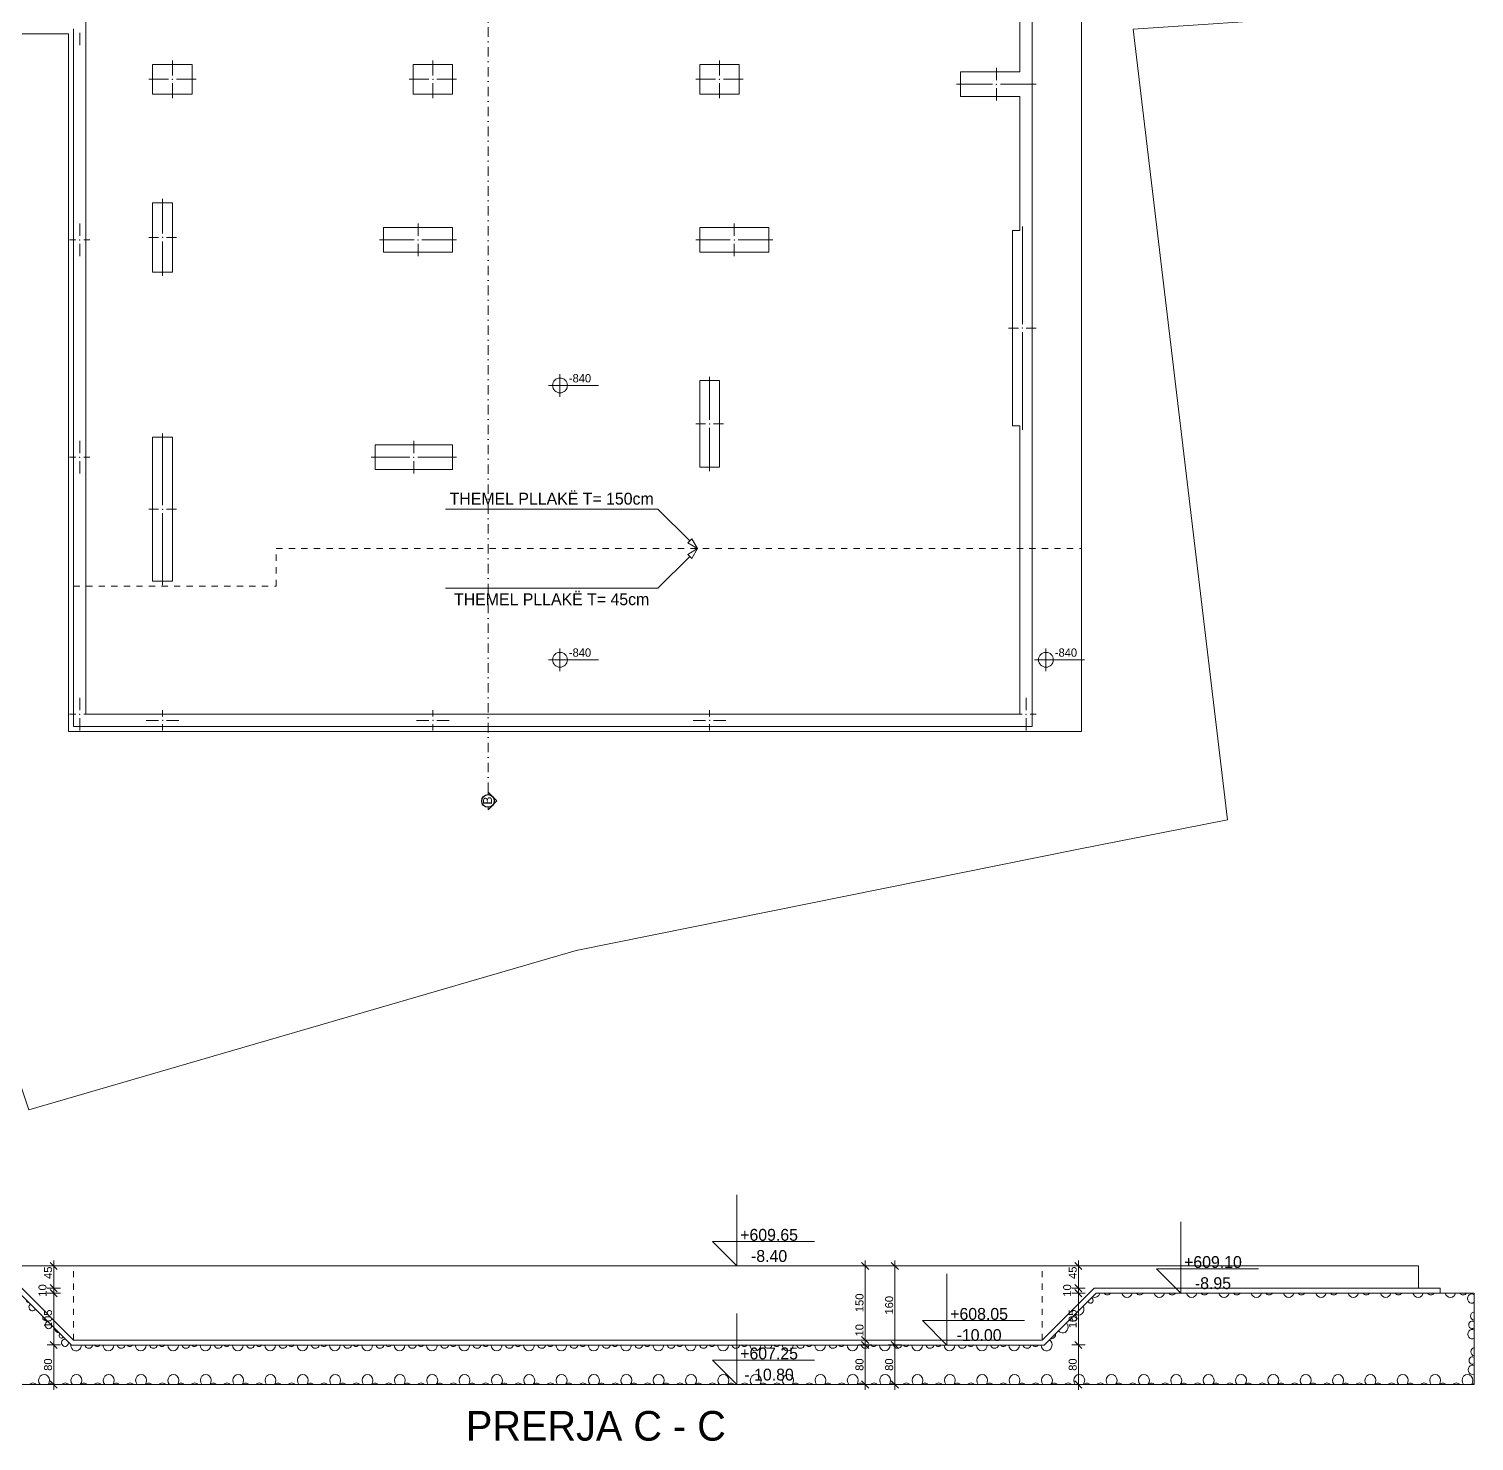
# Model space of a CAD drawing. Header units: feet. Extents: x 183280 to 269601, y -114896 to -53103.
# Drawn here: x 199307 to 228553, y -114896 to -86316 of the extents above; entities that cross this region are included whole.
import ezdxf

# ---------------------------------------------------------------- set-up
doc = ezdxf.new("R2010")
doc.units = ezdxf.units.FT
doc.header["$MEASUREMENT"] = 0
doc.linetypes.add('Dashed', pattern=[254, 127, -127])
doc.linetypes.add('Dot & Dashed', pattern=[402.166657, 190.5, -105.833333, 0, -105.833324])
for name, color, linetype, lineweight in [('2D Drafting - General_Pen_No__101', 252, 'Continuous', 13), ('2D Drafting - General_Pen_No__11', 171, 'Continuous', 18), ('2D Drafting - General_Pen_No__75', 6, 'Continuous', 20), ('A - Dimensionimi_Pen_No__42', 8, 'Continuous', 25), ('A - Kati 1-11 polyline_Pen_No__11', 171, 'Continuous', 18), ('A - Muret_Pen_No__22', 8, 'Continuous', 35), ('A - Pllaka meskatit_Pen_No__7', 7, 'Continuous', 35), ('A - Shtyllat_Pen_No__101', 252, 'Continuous', 13), ('A - Shtyllat_Pen_No__22', 8, 'Continuous', 35)]:
    doc.layers.add(name, color=color, linetype=linetype, lineweight=lineweight)
for name, color, linetype, lineweight, true_color in [('2D Drafting - General_Pen_No__115', 7, 'Continuous', 13, 0xff66ff), ('2D Drafting - General_Pen_No__81', 7, 'Continuous', 20, 0x6a6a6a), ('A - Dimensionimi_Pen_No__102', 7, 'Continuous', 13, 0xcccccc), ('A - Dimensionimi_Pen_No__156', 7, 'Continuous', 20, 0x54689e), ('A - Dimensionimi_Pen_No__161', 7, 'Continuous', 13, 0x6a6a6a), ('A - Fill zone_Pen_No__102', 7, 'Continuous', 13, 0xcccccc), ('A - Parcelat_Pen_No__8', 7, 'Continuous', 35, 0xa80f02), ('Marker - Section_Pen_No__48', 7, 'Continuous', 25, 0xa80f02), ('Marker - Section_Pen_No__8', 7, 'Continuous', 35, 0xa80f02)]:
    doc.layers.add(name, color=color, linetype=linetype, lineweight=lineweight, true_color=true_color)
doc.layers.add('A - Dimensionimi', color=7, linetype='Continuous')
doc.styles.add('GENERATED_STYLE_1', font='GOTHIC.TTF')
doc.styles.add('GENERATED_STYLE_2', font='arial.ttf')
doc.dimstyles.new('GENERATED_STYLE__1', dxfattribs={"dimtxt": 162.000003, "dimasz": 136.8, "dimexe": 0.18, "dimexo": 100000, "dimgap": 0, "dimtad": 1, "dimdec": 0, "dimlfac": 0.1, "dimzin": 0, "dimdsep": 46, "dimtxsty": 'GENERATED_STYLE_2', "dimblk": 'ARROWHEAD_6', "dimblk1": 'ARROWHEAD_6', "dimblk2": 'ARROWHEAD_6', "dimcen": 0.09, "dimclrd": 256, "dimclre": 256, "dimclrt": 256, "dimadec": 0, "dimazin": 0, "dimtfac": 1, "dimtdec": 4, "dimtmove": 0, "dimatfit": 3, "dimfxl": 1, "dimtolj": 1, "dimtzin": 0, "dimarcsym": 0})
doc.dimstyles.new('GENERATED_STYLE__2', dxfattribs={"dimtxt": 162.000003, "dimasz": 136.8, "dimexe": 0.18, "dimexo": 100000, "dimgap": 0, "dimtad": 1, "dimdec": 0, "dimlfac": 0.1, "dimzin": 0, "dimdsep": 46, "dimtxsty": 'GENERATED_STYLE_2', "dimblk": 'ARROWHEAD_6', "dimblk1": 'ARROWHEAD_6', "dimblk2": 'ARROWHEAD_6', "dimcen": 0.09, "dimclrd": 256, "dimclre": 256, "dimclrt": 256, "dimadec": 0, "dimazin": 0, "dimtfac": 1, "dimtdec": 4, "dimtmove": 2, "dimatfit": 3, "dimfxl": 1, "dimtolj": 1, "dimtzin": 0, "dimarcsym": 0})

# ---------------------------------------------------------------- blocks, each defined once
blk = doc.blocks.new('*D108')
at = {"layer": 'A - Dimensionimi_Pen_No__102', "color": 254, "linetype": 'Continuous', "lineweight": 13, "true_color": 0xcccccc, "transparency": 16777216}
for p, q in [((216365, -112951), (216095, -112951)), ((216230, -113751), (216230, -112951)), ((216365, -113751), (216095, -113751)), ((216230, -113859), (216230, -113751))]:
    blk.add_line(p, q, dxfattribs=at)
at = {"layer": 'A - Dimensionimi_Pen_No__42', "color": 8, "linetype": 'Continuous', "lineweight": 25, "transparency": 16777216}
for p, q in [((216158, -112879), (216302, -113023)), ((216158, -113679), (216302, -113823))]:
    blk.add_line(p, q, dxfattribs=at)
at = {"layer": 'A - Dimensionimi_Pen_No__161', "color": 251, "lineweight": 13, "true_color": 0x6a6a6a, "transparency": 16777216, "insert": (216198, -113474), "char_height": 162, "attachment_point": 7, "rotation": 90, "style": 'GENERATED_STYLE_2'}
blk.add_mtext('\\A1;80', dxfattribs=at)
blk = doc.blocks.new('ARROWHEAD_6')
at = {"color": 0, "linetype": 'Continuous', "lineweight": 0}
for p, q in [((0, 0), (-1, 0)), ((-0.5, -0.5), (0.5, 0.5))]:
    blk.add_line(p, q, dxfattribs=at)
blk = doc.blocks.new('*D110')
at = {"layer": 'A - Dimensionimi_Pen_No__102', "color": 254, "linetype": 'Continuous', "lineweight": 13, "true_color": 0xcccccc, "transparency": 16777216}
for p, q in [((216365, -112851), (216095, -112851)), ((216230, -112951), (216230, -112851)), ((216365, -112951), (216095, -112951))]:
    blk.add_line(p, q, dxfattribs=at)
at = {"layer": 'A - Dimensionimi_Pen_No__42', "color": 8, "linetype": 'Continuous', "lineweight": 25, "transparency": 16777216}
for p, q in [((216158, -112779), (216302, -112923)), ((216158, -112879), (216302, -113023))]:
    blk.add_line(p, q, dxfattribs=at)
blk = doc.blocks.new('*D111')
at = {"layer": 'A - Dimensionimi_Pen_No__102', "color": 254, "linetype": 'Continuous', "lineweight": 13, "true_color": 0xcccccc, "transparency": 16777216}
for p, q in [((216365, -111351), (216095, -111351)), ((216230, -111351), (216230, -111243)), ((216230, -112851), (216230, -111351)), ((216365, -112851), (216095, -112851))]:
    blk.add_line(p, q, dxfattribs=at)
at = {"layer": 'A - Dimensionimi_Pen_No__42', "color": 8, "linetype": 'Continuous', "lineweight": 25, "transparency": 16777216}
for p, q in [((216302, -111423), (216158, -111279)), ((216158, -112779), (216302, -112923))]:
    blk.add_line(p, q, dxfattribs=at)
at = {"layer": 'A - Dimensionimi_Pen_No__161', "color": 251, "lineweight": 13, "true_color": 0x6a6a6a, "transparency": 16777216, "char_height": 162, "attachment_point": 7, "rotation": 90, "style": 'GENERATED_STYLE_2'}
for s, insert in [('\\A1;150', (216198, -112286)), ('\\A1;10', (216198, -112779))]:
    blk.add_mtext(s, dxfattribs=dict(at, insert=insert))
blk = doc.blocks.new('*D112')
at = {"layer": 'A - Dimensionimi_Pen_No__102', "color": 254, "linetype": 'Continuous', "lineweight": 13, "true_color": 0xcccccc, "transparency": 16777216}
for p, q in [((216965, -112951), (216695, -112951)), ((216830, -113751), (216830, -112951)), ((216965, -113751), (216695, -113751)), ((216830, -113859), (216830, -113751))]:
    blk.add_line(p, q, dxfattribs=at)
at = {"layer": 'A - Dimensionimi_Pen_No__42', "color": 8, "linetype": 'Continuous', "lineweight": 25, "transparency": 16777216}
for p, q in [((216758, -112879), (216902, -113023)), ((216758, -113679), (216902, -113823))]:
    blk.add_line(p, q, dxfattribs=at)
at = {"layer": 'A - Dimensionimi_Pen_No__161', "color": 251, "lineweight": 13, "true_color": 0x6a6a6a, "transparency": 16777216, "insert": (216798, -113474), "char_height": 162, "attachment_point": 7, "rotation": 90, "style": 'GENERATED_STYLE_2'}
blk.add_mtext('\\A1;80', dxfattribs=at)
blk = doc.blocks.new('*D113')
at = {"layer": 'A - Dimensionimi_Pen_No__102', "color": 254, "linetype": 'Continuous', "lineweight": 13, "true_color": 0xcccccc, "transparency": 16777216}
for p, q in [((216965, -111351), (216695, -111351)), ((216830, -111351), (216830, -111243)), ((216830, -112951), (216830, -111351)), ((216965, -112951), (216695, -112951))]:
    blk.add_line(p, q, dxfattribs=at)
at = {"layer": 'A - Dimensionimi_Pen_No__42', "color": 8, "linetype": 'Continuous', "lineweight": 25, "transparency": 16777216}
for p, q in [((216902, -111423), (216758, -111279)), ((216758, -112879), (216902, -113023))]:
    blk.add_line(p, q, dxfattribs=at)
at = {"layer": 'A - Dimensionimi_Pen_No__161', "color": 251, "lineweight": 13, "true_color": 0x6a6a6a, "transparency": 16777216, "insert": (216798, -112336), "char_height": 162, "attachment_point": 7, "rotation": 90, "style": 'GENERATED_STYLE_2'}
blk.add_mtext('\\A1;160', dxfattribs=at)
blk = doc.blocks.new('*D114')
at = {"layer": 'A - Dimensionimi_Pen_No__102', "color": 254, "linetype": 'Continuous', "lineweight": 13, "true_color": 0xcccccc, "transparency": 16777216}
for p, q in [((220680, -112951), (220410, -112951)), ((220545, -113751), (220545, -112951)), ((220680, -113751), (220410, -113751)), ((220545, -113859), (220545, -113751))]:
    blk.add_line(p, q, dxfattribs=at)
at = {"layer": 'A - Dimensionimi_Pen_No__42', "color": 8, "linetype": 'Continuous', "lineweight": 25, "transparency": 16777216}
for p, q in [((220473, -112879), (220617, -113023)), ((220473, -113679), (220617, -113823))]:
    blk.add_line(p, q, dxfattribs=at)
at = {"layer": 'A - Dimensionimi_Pen_No__161', "color": 251, "lineweight": 13, "true_color": 0x6a6a6a, "transparency": 16777216, "insert": (220513, -113474), "char_height": 162, "attachment_point": 7, "rotation": 90, "style": 'GENERATED_STYLE_2'}
blk.add_mtext('\\A1;80', dxfattribs=at)
blk = doc.blocks.new('*D115')
at = {"layer": 'A - Dimensionimi_Pen_No__102', "color": 254, "linetype": 'Continuous', "lineweight": 13, "true_color": 0xcccccc, "transparency": 16777216}
for p, q in [((220680, -111901), (220410, -111901)), ((220545, -112951), (220545, -111901)), ((220680, -112951), (220410, -112951))]:
    blk.add_line(p, q, dxfattribs=at)
at = {"layer": 'A - Dimensionimi_Pen_No__42', "color": 8, "linetype": 'Continuous', "lineweight": 25, "transparency": 16777216}
for p, q in [((220473, -111829), (220617, -111973)), ((220473, -112879), (220617, -113023))]:
    blk.add_line(p, q, dxfattribs=at)
at = {"layer": 'A - Dimensionimi_Pen_No__161', "color": 251, "lineweight": 13, "true_color": 0x6a6a6a, "transparency": 16777216, "char_height": 162, "attachment_point": 7, "rotation": 90, "style": 'GENERATED_STYLE_2'}
for s, insert in [('\\A1;10', (220401, -111974)), ('\\A1;105', (220513, -112611))]:
    blk.add_mtext(s, dxfattribs=dict(at, insert=insert))
blk = doc.blocks.new('*D116')
at = {"layer": 'A - Dimensionimi_Pen_No__102', "color": 254, "linetype": 'Continuous', "lineweight": 13, "true_color": 0xcccccc, "transparency": 16777216}
for p, q in [((220680, -111801), (220410, -111801)), ((220680, -111901), (220410, -111901)), ((220545, -111901), (220545, -111801))]:
    blk.add_line(p, q, dxfattribs=at)
at = {"layer": 'A - Dimensionimi_Pen_No__42', "color": 8, "linetype": 'Continuous', "lineweight": 25, "transparency": 16777216}
for p, q in [((220473, -111729), (220617, -111873)), ((220473, -111829), (220617, -111973))]:
    blk.add_line(p, q, dxfattribs=at)
blk = doc.blocks.new('*D117')
at = {"layer": 'A - Dimensionimi_Pen_No__102', "color": 254, "linetype": 'Continuous', "lineweight": 13, "true_color": 0xcccccc, "transparency": 16777216}
for p, q in [((220680, -111351), (220410, -111351)), ((220545, -111351), (220545, -111243)), ((220545, -111801), (220545, -111351)), ((220680, -111801), (220410, -111801))]:
    blk.add_line(p, q, dxfattribs=at)
at = {"layer": 'A - Dimensionimi_Pen_No__42', "color": 8, "linetype": 'Continuous', "lineweight": 25, "transparency": 16777216}
for p, q in [((220617, -111423), (220473, -111279)), ((220473, -111729), (220617, -111873))]:
    blk.add_line(p, q, dxfattribs=at)
at = {"layer": 'A - Dimensionimi_Pen_No__161', "color": 251, "lineweight": 13, "true_color": 0x6a6a6a, "transparency": 16777216, "insert": (220513, -111615), "char_height": 162, "attachment_point": 7, "rotation": 90, "style": 'GENERATED_STYLE_2'}
blk.add_mtext('\\A1;45', dxfattribs=at)
blk = doc.blocks.new('*D118')
at = {"layer": 'A - Dimensionimi_Pen_No__102', "color": 254, "linetype": 'Continuous', "lineweight": 13, "true_color": 0xcccccc, "transparency": 16777216}
for p, q in [((199944, -112951), (199674, -112951)), ((199809, -113751), (199809, -112951)), ((199944, -113751), (199674, -113751)), ((199809, -113859), (199809, -113751))]:
    blk.add_line(p, q, dxfattribs=at)
at = {"layer": 'A - Dimensionimi_Pen_No__42', "color": 8, "linetype": 'Continuous', "lineweight": 25, "transparency": 16777216}
for p, q in [((199737, -112879), (199881, -113023)), ((199737, -113679), (199881, -113823))]:
    blk.add_line(p, q, dxfattribs=at)
at = {"layer": 'A - Dimensionimi_Pen_No__161', "color": 251, "lineweight": 13, "true_color": 0x6a6a6a, "transparency": 16777216, "insert": (199777, -113474), "char_height": 162, "attachment_point": 7, "rotation": 90, "style": 'GENERATED_STYLE_2'}
blk.add_mtext('\\A1;80', dxfattribs=at)
blk = doc.blocks.new('*D119')
at = {"layer": 'A - Dimensionimi_Pen_No__102', "color": 254, "linetype": 'Continuous', "lineweight": 13, "true_color": 0xcccccc, "transparency": 16777216}
for p, q in [((199944, -111901), (199674, -111901)), ((199809, -112951), (199809, -111901)), ((199944, -112951), (199674, -112951))]:
    blk.add_line(p, q, dxfattribs=at)
at = {"layer": 'A - Dimensionimi_Pen_No__42', "color": 8, "linetype": 'Continuous', "lineweight": 25, "transparency": 16777216}
for p, q in [((199737, -111829), (199881, -111973)), ((199737, -112879), (199881, -113023))]:
    blk.add_line(p, q, dxfattribs=at)
at = {"layer": 'A - Dimensionimi_Pen_No__161', "color": 251, "lineweight": 13, "true_color": 0x6a6a6a, "transparency": 16777216, "char_height": 162, "attachment_point": 7, "rotation": 90, "style": 'GENERATED_STYLE_2'}
for s, insert in [('\\A1;10', (199665, -111974)), ('\\A1;105', (199777, -112611))]:
    blk.add_mtext(s, dxfattribs=dict(at, insert=insert))
blk = doc.blocks.new('*D120')
at = {"layer": 'A - Dimensionimi_Pen_No__102', "color": 254, "linetype": 'Continuous', "lineweight": 13, "true_color": 0xcccccc, "transparency": 16777216}
for p, q in [((199944, -111801), (199674, -111801)), ((199944, -111901), (199674, -111901)), ((199809, -111901), (199809, -111801))]:
    blk.add_line(p, q, dxfattribs=at)
at = {"layer": 'A - Dimensionimi_Pen_No__42', "color": 8, "linetype": 'Continuous', "lineweight": 25, "transparency": 16777216}
for p, q in [((199737, -111729), (199881, -111873)), ((199737, -111829), (199881, -111973))]:
    blk.add_line(p, q, dxfattribs=at)
blk = doc.blocks.new('*D121')
at = {"layer": 'A - Dimensionimi_Pen_No__102', "color": 254, "linetype": 'Continuous', "lineweight": 13, "true_color": 0xcccccc, "transparency": 16777216}
for p, q in [((199944, -111351), (199674, -111351)), ((199809, -111351), (199809, -111243)), ((199809, -111801), (199809, -111351)), ((199944, -111801), (199674, -111801))]:
    blk.add_line(p, q, dxfattribs=at)
at = {"layer": 'A - Dimensionimi_Pen_No__42', "color": 8, "linetype": 'Continuous', "lineweight": 25, "transparency": 16777216}
for p, q in [((199881, -111423), (199737, -111279)), ((199737, -111729), (199881, -111873))]:
    blk.add_line(p, q, dxfattribs=at)
at = {"layer": 'A - Dimensionimi_Pen_No__161', "color": 251, "lineweight": 13, "true_color": 0x6a6a6a, "transparency": 16777216, "insert": (199777, -111615), "char_height": 162, "attachment_point": 7, "rotation": 90, "style": 'GENERATED_STYLE_2'}
blk.add_mtext('\\A1;45', dxfattribs=at)
blk = doc.blocks.new('*X2')
at = {"layer": 'A - Fill zone_Pen_No__102', "color": 254, "linetype": 'Continuous', "lineweight": 13, "true_color": 0xcccccc}
for centre, major_axis, start_param, end_param in [((194290, -111842), (0, 94.5), 2.721485, 4.030651), ((194184, -112007), (0, 84.3), 4.301182, 5.123596), ((194686, -111867), (0, 121), 1.862505, 4.42068), ((194944, -111842), (0, 94.5), 2.252534, 4.030651), ((195341, -111867), (0, 121), 1.862505, 4.42068), ((195599, -111842), (0, 94.5), 2.252534, 4.030651), ((195995, -111867), (0, 121), 1.862505, 4.42068), ((196254, -111842), (0, 94.5), 2.252534, 4.030651), ((196650, -111867), (0, 121), 1.862505, 4.42068), ((196908, -111842), (0, 94.5), 2.252534, 4.030651), ((197305, -111867), (0, 121), 1.862505, 4.42068), ((197563, -111842), (0, 94.5), 2.252534, 4.030651), ((197959, -111867), (0, 121), 1.862505, 4.42068), ((198218, -111842), (0, 94.5), 2.252534, 4.030651), ((198614, -111867), (0, 121), 1.862505, 4.42068), ((198872, -111842), (0, 94.5), 2.252534, 4.030651), ((220790, -112049), (0, 56.6), 1.832181, 5.926635), ((220873, -111867), (0, 121), 2.713261, 4.42068), ((221131, -111842), (0, 94.5), 2.252534, 4.030651), ((221528, -111867), (0, 121), 1.862505, 4.42068), ((221786, -111842), (0, 94.5), 2.252534, 4.030651), ((222182, -111867), (0, 121), 1.862505, 4.42068), ((222441, -111842), (0, 94.5), 2.252534, 4.030651), ((222837, -111867), (0, 121), 1.862505, 4.42068), ((223095, -111842), (0, 94.5), 2.252534, 4.030651), ((223492, -111867), (0, 121), 1.862505, 4.42068), ((223750, -111842), (0, 94.5), 2.252534, 4.030651), ((224146, -111867), (0, 121), 1.862505, 4.42068), ((224405, -111842), (0, 94.5), 2.252534, 4.030651), ((224801, -111867), (0, 121), 1.862505, 4.42068), ((225059, -111842), (0, 94.5), 2.252534, 4.030651), ((225456, -111867), (0, 121), 1.862505, 4.42068), ((225714, -111842), (0, 94.5), 2.252534, 4.030651), ((226110, -111867), (0, 121), 1.862505, 4.42068), ((226369, -111842), (0, 94.5), 2.252534, 4.030651), ((226765, -111867), (0, 121), 1.862505, 4.42068), ((227023, -111842), (0, 94.5), 2.252534, 4.030651), ((227420, -111867), (0, 121), 1.862505, 4.42068), ((227678, -111842), (0, 94.5), 2.252534, 4.030651), ((228074, -111867), (0, 121), 1.862505, 4.42068), ((228333, -111842), (0, 94.5), 2.252534, 4.030651), ((228504, -112011), (0, 93.7), 5.668852, 10.039112), ((194362, -112227), (0, 121), 1.800843, 7.623935), ((199301, -112042), (0, 49.6), 1.475869, 3.331686), ((199376, -112185), (0, 75.9), 0.565639, 4.241917), ((199599, -112227), (0, 121), 2.058948, 2.748607), ((220549, -112227), (0, 121), 2.48123, 5.277585), ((228558, -112367), (0, 84.3), 0.069649, 3.071944), ((194279, -112409), (0, 56.6), 2.64968, 6.775098), ((194296, -112563), (0, 94.5), 2.634569, 6.790209), ((199631, -112402), (0, 49.6), 0.990803, 3.816752), ((199707, -112545), (0, 75.9), 0.246615, 4.56094), ((220225, -112587), (0, 121), 2.25842, 5.500396), ((220324, -112372), (0, 93.7), 3.340513, 4.418303), ((220466, -112409), (0, 56.6), 1.103697, 6.655118), ((228512, -112545), (0, 75.9), 5.654929, 10.053034), ((194191, -112728), (0, 84.3), 4.119816, 5.304962), ((199930, -112587), (0, 121), 1.696206, 3.111349), ((199962, -112763), (0, 49.6), 0.543792, 4.263763), ((200037, -112905), (0, 75.9), 6.114248, 11.259677), ((219901, -112948), (0, 121), 1.602144, 5.725784), ((220000, -112732), (0, 93.7), 2.916478, 4.842337), ((228510, -112732), (0, 93.7), 5.761844, 9.946119), ((194286, -113130), (0, 56.6), 2.495587, 6.929191), ((194303, -113283), (0, 94.5), 2.543224, 6.881554), ((200261, -112948), (0, 121), 1.450179, 4.681042), ((200519, -112923), (0, 94.5), 1.8769, 4.406285), ((200692, -112905), (0, 75.9), 2.220211, 4.062975), ((200915, -112948), (0, 121), 1.602144, 4.681042), ((201174, -112923), (0, 94.5), 1.8769, 4.406285), ((201347, -112905), (0, 75.9), 2.220211, 4.062975), ((201570, -112948), (0, 121), 1.602144, 4.681042), ((201828, -112923), (0, 94.5), 1.8769, 4.406285), ((202001, -112905), (0, 75.9), 2.220211, 4.062975), ((202225, -112948), (0, 121), 1.602144, 4.681042), ((202483, -112923), (0, 94.5), 1.8769, 4.406285), ((202656, -112905), (0, 75.9), 2.220211, 4.062975), ((202879, -112948), (0, 121), 1.602144, 4.681042), ((203138, -112923), (0, 94.5), 1.8769, 4.406285), ((203311, -112905), (0, 75.9), 2.220211, 4.062975), ((203534, -112948), (0, 121), 1.602144, 4.681042), ((203792, -112923), (0, 94.5), 1.8769, 4.406285), ((203965, -112905), (0, 75.9), 2.220211, 4.062975), ((204189, -112948), (0, 121), 1.602144, 4.681042), ((204447, -112923), (0, 94.5), 1.8769, 4.406285), ((204620, -112905), (0, 75.9), 2.220211, 4.062975), ((204843, -112948), (0, 121), 1.602144, 4.681042), ((205102, -112923), (0, 94.5), 1.8769, 4.406285), ((205275, -112905), (0, 75.9), 2.220211, 4.062975), ((205498, -112948), (0, 121), 1.602144, 4.681042), ((205756, -112923), (0, 94.5), 1.8769, 4.406285), ((205929, -112905), (0, 75.9), 2.220211, 4.062975), ((206153, -112948), (0, 121), 1.602144, 4.681042), ((206411, -112923), (0, 94.5), 1.8769, 4.406285), ((206584, -112905), (0, 75.9), 2.220211, 4.062975), ((206807, -112948), (0, 121), 1.602144, 4.681042), ((207066, -112923), (0, 94.5), 1.8769, 4.406285), ((207239, -112905), (0, 75.9), 2.220211, 4.062975), ((207462, -112948), (0, 121), 1.602144, 4.681042), ((207720, -112923), (0, 94.5), 1.8769, 4.406285), ((207893, -112905), (0, 75.9), 2.220211, 4.062975), ((208117, -112948), (0, 121), 1.602144, 4.681042), ((208375, -112923), (0, 94.5), 1.8769, 4.406285), ((208548, -112905), (0, 75.9), 2.220211, 4.062975), ((208771, -112948), (0, 121), 1.602144, 4.681042), ((209030, -112923), (0, 94.5), 1.8769, 4.406285), ((209203, -112905), (0, 75.9), 2.220211, 4.062975), ((209426, -112948), (0, 121), 1.602144, 4.681042), ((209684, -112923), (0, 94.5), 1.8769, 4.406285), ((209857, -112905), (0, 75.9), 2.220211, 4.062975), ((210081, -112948), (0, 121), 1.602144, 4.681042), ((210339, -112923), (0, 94.5), 1.8769, 4.406285), ((210512, -112905), (0, 75.9), 2.220211, 4.062975), ((210735, -112948), (0, 121), 1.602144, 4.681042), ((210994, -112923), (0, 94.5), 1.8769, 4.406285), ((211167, -112905), (0, 75.9), 2.220211, 4.062975), ((211390, -112948), (0, 121), 1.602144, 4.681042), ((211649, -112923), (0, 94.5), 1.8769, 4.406285), ((211821, -112905), (0, 75.9), 2.220211, 4.062975), ((212045, -112948), (0, 121), 1.602144, 4.681042), ((212303, -112923), (0, 94.5), 1.8769, 4.406285), ((212476, -112905), (0, 75.9), 2.220211, 4.062975), ((212699, -112948), (0, 121), 1.602144, 4.681042), ((212958, -112923), (0, 94.5), 1.8769, 4.406285), ((213131, -112905), (0, 75.9), 2.220211, 4.062975), ((213354, -112948), (0, 121), 1.602144, 4.681042), ((213613, -112923), (0, 94.5), 1.8769, 4.406285), ((213785, -112905), (0, 75.9), 2.220211, 4.062975), ((214009, -112948), (0, 121), 1.602144, 4.681042), ((214267, -112923), (0, 94.5), 1.8769, 4.406285), ((214440, -112905), (0, 75.9), 2.220211, 4.062975), ((214663, -112948), (0, 121), 1.602144, 4.681042), ((214922, -112923), (0, 94.5), 1.8769, 4.406285), ((215095, -112905), (0, 75.9), 2.220211, 4.062975), ((215318, -112948), (0, 121), 1.602144, 4.681042), ((215577, -112923), (0, 94.5), 1.8769, 4.406285), ((215749, -112905), (0, 75.9), 2.220211, 4.062975), ((215973, -112948), (0, 121), 1.602144, 4.681042), ((216231, -112923), (0, 94.5), 1.8769, 4.406285), ((216404, -112905), (0, 75.9), 2.220211, 4.062975), ((216627, -112948), (0, 121), 1.602144, 4.681042), ((216886, -112923), (0, 94.5), 1.8769, 4.406285), ((217059, -112905), (0, 75.9), 2.220211, 4.062975), ((217282, -112948), (0, 121), 1.602144, 4.681042), ((217541, -112923), (0, 94.5), 1.8769, 4.406285), ((217713, -112905), (0, 75.9), 2.220211, 4.062975), ((217937, -112948), (0, 121), 1.602144, 4.681042), ((218195, -112923), (0, 94.5), 1.8769, 4.406285), ((218368, -112905), (0, 75.9), 2.220211, 4.062975), ((218592, -112948), (0, 121), 1.602144, 4.681042), ((218850, -112923), (0, 94.5), 1.8769, 4.406285), ((219023, -112905), (0, 75.9), 2.220211, 4.062975), ((219246, -112948), (0, 121), 1.602144, 4.681042), ((219505, -112923), (0, 94.5), 1.8769, 4.406285), ((219677, -112905), (0, 75.9), 2.220211, 4.062975), ((228519, -113266), (0, 75.9), 5.769868, 9.938095), ((228565, -113088), (0, 84.3), 0.157374, 2.984219), ((194198, -113448), (0, 84.3), 3.978199, 5.446579), ((228517, -113453), (0, 93.7), 5.8501, 9.857864), ((194375, -113668), (0, 121), 3.956983, 8.609388), ((194528, -113809), (0, 84.3), 5.460718, 7.105653), ((194805, -113813), (0, 93.7), 5.430298, 7.136073), ((195030, -113668), (0, 121), 3.956983, 8.609388), ((195183, -113809), (0, 84.3), 5.460718, 7.105653), ((195459, -113813), (0, 93.7), 5.430298, 7.136073), ((195685, -113668), (0, 121), 3.956983, 8.609388), ((195838, -113809), (0, 84.3), 5.460718, 7.105653), ((196114, -113813), (0, 93.7), 5.430298, 7.136073), ((196339, -113668), (0, 121), 3.956983, 8.609388), ((196492, -113809), (0, 84.3), 5.460718, 7.105653), ((196769, -113813), (0, 93.7), 5.430298, 7.136073), ((196994, -113668), (0, 121), 3.956983, 8.609388), ((197147, -113809), (0, 84.3), 5.460718, 7.105653), ((197423, -113813), (0, 93.7), 5.430298, 7.136073), ((197649, -113668), (0, 121), 3.956983, 8.609388), ((197802, -113809), (0, 84.3), 5.460718, 7.105653), ((198078, -113813), (0, 93.7), 5.430298, 7.136073), ((198303, -113668), (0, 121), 3.956983, 8.609388), ((198456, -113809), (0, 84.3), 5.460718, 7.105653), ((198733, -113813), (0, 93.7), 5.430298, 7.136073), ((198958, -113668), (0, 121), 3.956983, 8.609388), ((199111, -113809), (0, 84.3), 5.460718, 7.105653), ((199387, -113813), (0, 93.7), 5.430298, 7.136073), ((199613, -113668), (0, 121), 3.956983, 8.609388), ((199766, -113809), (0, 84.3), 5.460718, 7.105653), ((200042, -113813), (0, 93.7), 5.430298, 7.136073), ((200267, -113668), (0, 121), 3.956983, 8.609388), ((200421, -113809), (0, 84.3), 5.460718, 7.105653), ((200697, -113813), (0, 93.7), 5.430298, 7.136073), ((200922, -113668), (0, 121), 3.956983, 8.609388), ((201075, -113809), (0, 84.3), 5.460718, 7.105653), ((201351, -113813), (0, 93.7), 5.430298, 7.136073), ((201577, -113668), (0, 121), 3.956983, 8.609388), ((201730, -113809), (0, 84.3), 5.460718, 7.105653), ((202006, -113813), (0, 93.7), 5.430298, 7.136073), ((202231, -113668), (0, 121), 3.956983, 8.609388), ((202385, -113809), (0, 84.3), 5.460718, 7.105653), ((202661, -113813), (0, 93.7), 5.430298, 7.136073), ((202886, -113668), (0, 121), 3.956983, 8.609388), ((203039, -113809), (0, 84.3), 5.460718, 7.105653), ((203315, -113813), (0, 93.7), 5.430298, 7.136073), ((203541, -113668), (0, 121), 3.956983, 8.609388), ((203694, -113809), (0, 84.3), 5.460718, 7.105653), ((203970, -113813), (0, 93.7), 5.430298, 7.136073), ((204195, -113668), (0, 121), 3.956983, 8.609388), ((204349, -113809), (0, 84.3), 5.460718, 7.105653), ((204625, -113813), (0, 93.7), 5.430298, 7.136073), ((204850, -113668), (0, 121), 3.956983, 8.609388), ((205003, -113809), (0, 84.3), 5.460718, 7.105653), ((205279, -113813), (0, 93.7), 5.430298, 7.136073), ((205505, -113668), (0, 121), 3.956983, 8.609388), ((205658, -113809), (0, 84.3), 5.460718, 7.105653), ((205934, -113813), (0, 93.7), 5.430298, 7.136073), ((206159, -113668), (0, 121), 3.956983, 8.609388), ((206313, -113809), (0, 84.3), 5.460718, 7.105653), ((206589, -113813), (0, 93.7), 5.430298, 7.136073), ((206814, -113668), (0, 121), 3.956983, 8.609388), ((206967, -113809), (0, 84.3), 5.460718, 7.105653), ((207243, -113813), (0, 93.7), 5.430298, 7.136073), ((207469, -113668), (0, 121), 3.956983, 8.609388), ((207622, -113809), (0, 84.3), 5.460718, 7.105653), ((207898, -113813), (0, 93.7), 5.430298, 7.136073), ((208123, -113668), (0, 121), 3.956983, 8.609388), ((208277, -113809), (0, 84.3), 5.460718, 7.105653), ((208553, -113813), (0, 93.7), 5.430298, 7.136073), ((208778, -113668), (0, 121), 3.956983, 8.609388), ((208931, -113809), (0, 84.3), 5.460718, 7.105653), ((209208, -113813), (0, 93.7), 5.430298, 7.136073), ((209433, -113668), (0, 121), 3.956983, 8.609388), ((209586, -113809), (0, 84.3), 5.460718, 7.105653), ((209862, -113813), (0, 93.7), 5.430298, 7.136073), ((210087, -113668), (0, 121), 3.956983, 8.609388), ((210241, -113809), (0, 84.3), 5.460718, 7.105653), ((210517, -113813), (0, 93.7), 5.430298, 7.136073), ((210742, -113668), (0, 121), 3.956983, 8.609388), ((210895, -113809), (0, 84.3), 5.460718, 7.105653), ((211172, -113813), (0, 93.7), 5.430298, 7.136073), ((211397, -113668), (0, 121), 3.956983, 8.609388), ((211550, -113809), (0, 84.3), 5.460718, 7.105653), ((211826, -113813), (0, 93.7), 5.430298, 7.136073), ((212051, -113668), (0, 121), 3.956983, 8.609388), ((212205, -113809), (0, 84.3), 5.460718, 7.105653), ((212481, -113813), (0, 93.7), 5.430298, 7.136073), ((212706, -113668), (0, 121), 3.956983, 8.609388), ((212859, -113809), (0, 84.3), 5.460718, 7.105653), ((213136, -113813), (0, 93.7), 5.430298, 7.136073), ((213361, -113668), (0, 121), 3.956983, 8.609388), ((213514, -113809), (0, 84.3), 5.460718, 7.105653), ((213790, -113813), (0, 93.7), 5.430298, 7.136073), ((214015, -113668), (0, 121), 3.956983, 8.609388), ((214169, -113809), (0, 84.3), 5.460718, 7.105653), ((214445, -113813), (0, 93.7), 5.430298, 7.136073), ((214670, -113668), (0, 121), 3.956983, 8.609388), ((214823, -113809), (0, 84.3), 5.460718, 7.105653), ((215100, -113813), (0, 93.7), 5.430298, 7.136073), ((215325, -113668), (0, 121), 3.956983, 8.609388), ((215478, -113809), (0, 84.3), 5.460718, 7.105653), ((215754, -113813), (0, 93.7), 5.430298, 7.136073), ((215979, -113668), (0, 121), 3.956983, 8.609388), ((216133, -113809), (0, 84.3), 5.460718, 7.105653), ((216409, -113813), (0, 93.7), 5.430298, 7.136073), ((216634, -113668), (0, 121), 3.956983, 8.609388), ((216787, -113809), (0, 84.3), 5.460718, 7.105653), ((217064, -113813), (0, 93.7), 5.430298, 7.136073), ((217289, -113668), (0, 121), 3.956983, 8.609388), ((217442, -113809), (0, 84.3), 5.460718, 7.105653), ((217718, -113813), (0, 93.7), 5.430298, 7.136073), ((217944, -113668), (0, 121), 3.956983, 8.609388), ((218097, -113809), (0, 84.3), 5.460718, 7.105653), ((218373, -113813), (0, 93.7), 5.430298, 7.136073), ((218598, -113668), (0, 121), 3.956983, 8.609388), ((218751, -113809), (0, 84.3), 5.460718, 7.105653), ((219028, -113813), (0, 93.7), 5.430298, 7.136073), ((219253, -113668), (0, 121), 3.956983, 8.609388), ((219406, -113809), (0, 84.3), 5.460718, 7.105653), ((219682, -113813), (0, 93.7), 5.430298, 7.136073), ((219908, -113668), (0, 121), 3.956983, 8.609388), ((220061, -113809), (0, 84.3), 5.460718, 7.105653), ((220337, -113813), (0, 93.7), 5.430298, 7.136073), ((220562, -113668), (0, 121), 3.956983, 8.609388), ((220715, -113809), (0, 84.3), 5.460718, 7.105653), ((220992, -113813), (0, 93.7), 5.430298, 7.136073), ((221217, -113668), (0, 121), 3.956983, 8.609388), ((221370, -113809), (0, 84.3), 5.460718, 7.105653), ((221646, -113813), (0, 93.7), 5.430298, 7.136073), ((221872, -113668), (0, 121), 3.956983, 8.609388), ((222025, -113809), (0, 84.3), 5.460718, 7.105653), ((222301, -113813), (0, 93.7), 5.430298, 7.136073), ((222526, -113668), (0, 121), 3.956983, 8.609388), ((222679, -113809), (0, 84.3), 5.460718, 7.105653), ((222956, -113813), (0, 93.7), 5.430298, 7.136073), ((223181, -113668), (0, 121), 3.956983, 8.609388), ((223334, -113809), (0, 84.3), 5.460718, 7.105653), ((223610, -113813), (0, 93.7), 5.430298, 7.136073), ((223836, -113668), (0, 121), 3.956983, 8.609388), ((223989, -113809), (0, 84.3), 5.460718, 7.105653), ((224265, -113813), (0, 93.7), 5.430298, 7.136073), ((224490, -113668), (0, 121), 3.956983, 8.609388), ((224643, -113809), (0, 84.3), 5.460718, 7.105653), ((224920, -113813), (0, 93.7), 5.430298, 7.136073), ((225145, -113668), (0, 121), 3.956983, 8.609388), ((225298, -113809), (0, 84.3), 5.460718, 7.105653), ((225574, -113813), (0, 93.7), 5.430298, 7.136073), ((225800, -113668), (0, 121), 3.956983, 8.609388), ((225953, -113809), (0, 84.3), 5.460718, 7.105653), ((226229, -113813), (0, 93.7), 5.430298, 7.136073), ((226454, -113668), (0, 121), 3.956983, 8.609388), ((226607, -113809), (0, 84.3), 5.460718, 7.105653), ((226884, -113813), (0, 93.7), 5.430298, 7.136073), ((227109, -113668), (0, 121), 3.956983, 8.609388), ((227262, -113809), (0, 84.3), 5.460718, 7.105653), ((227538, -113813), (0, 93.7), 5.430298, 7.136073), ((227764, -113668), (0, 121), 3.956983, 8.609388), ((227917, -113809), (0, 84.3), 5.460718, 7.105653), ((228193, -113813), (0, 93.7), 5.430298, 7.136073), ((228418, -113668), (0, 121), 3.956983, 8.609388), ((228571, -113809), (0, 84.3), 0.246341, 0.822468)]:
    blk.add_ellipse(centre, major_axis=major_axis, ratio=0.909091, start_param=start_param, end_param=end_param, dxfattribs=at)

msp = doc.modelspace()

# ---------------------------------------------------------------- linework, layer by layer
at = {"layer": '2D Drafting - General_Pen_No__101', "color": 252, "linetype": 'Continuous', "lineweight": 0, "flags": 128}
for points in [[(195173.9, -111351.4), (227424.4, -111351.4)], [(227424.4, -111351.4), (227424.4, -111801.4), (220861.1, -111801.4)], [(228552.8, -111901.4), (220902.5, -111901.4), (219852.5, -112951.4), (200169.6, -112951.4), (199119.6, -111901.4), (194254.6, -111901.4)], [(228552.8, -111901.4), (228552.8, -113751.4), (220183.9, -113751.4), (199838.3, -113751.4), (194254.6, -113751.4), (194254.6, -111901.4)], [(200211.1, -112851.4), (199161.1, -111801.4)], [(219811.1, -112851.4), (220861.1, -111801.4)], [(227424.4, -111801.4), (227865.6, -111801.4), (227865.6, -111901.4)], [(219811.1, -112851.4), (200211.1, -112851.4)]]:
    msp.add_lwpolyline(points, dxfattribs=at)
at = {"layer": '2D Drafting - General_Pen_No__115', "color": 211, "linetype": 'Continuous', "lineweight": 0, "true_color": 0xff66ff}
for p, q in [((212839.1, -96834.9), (212638.3, -96950.8)), ((212723.2, -97035.6), (212638.3, -96950.8)), ((212839.1, -96834.9), (212723.2, -97035.6))]:
    msp.add_line(p, q, dxfattribs=at)
at = {"layer": '2D Drafting - General_Pen_No__115', "color": 211, "linetype": 'Continuous', "lineweight": 0, "true_color": 0xff66ff, "flags": 128}
msp.add_lwpolyline([(212680.7, -96993.2), (212036.9, -97637.1), (207734.1, -97637.1)], dxfattribs=at)
at = {"layer": '2D Drafting - General_Pen_No__75', "color": 6, "linetype": 'Dashed', "lineweight": 0}
for points in [[(200211.1, -97591.2), (204311.1, -97591.2), (204311.1, -96834.9), (220611.1, -96834.9)], [(200211.1, -112851.4), (200211.1, -111351.4)], [(219811.1, -112851.4), (219811.1, -111351.4)]]:
    msp.add_lwpolyline(points, dxfattribs=at)
at = {"layer": '2D Drafting - General_Pen_No__81', "color": 251, "linetype": 'Continuous', "lineweight": 0, "true_color": 0x6a6a6a}
for p, q in [((212638.3, -96719), (212723.2, -96634.1)), ((212839.1, -96834.9), (212638.3, -96719)), ((212839.1, -96834.9), (212723.2, -96634.1))]:
    msp.add_line(p, q, dxfattribs=at)
at = {"layer": '2D Drafting - General_Pen_No__81', "color": 251, "linetype": 'Continuous', "lineweight": 0, "true_color": 0x6a6a6a, "flags": 128}
msp.add_lwpolyline([(212680.7, -96676.5), (212036.9, -96032.7), (207734.1, -96032.7)], dxfattribs=at)
at = {"layer": 'A - Dimensionimi_Pen_No__156', "color": 165, "linetype": 'Continuous', "lineweight": 0, "true_color": 0x54689e}
for points in [[(209823.5, -93532.1), (210835.3, -93532.1)], [(210053.5, -93762.1), (210053.5, -93302.1)], [(209823.5, -99084.2), (210835.3, -99084.2)], [(210053.5, -99314.2), (210053.5, -98854.2)], [(219657.8, -99084.2), (220669.6, -99084.2)], [(219887.8, -99314.2), (219887.8, -98854.2)]]:
    msp.add_lwpolyline(points, dxfattribs=at)
at = {"layer": 'A - Dimensionimi_Pen_No__156', "color": 165, "linetype": 'Continuous', "lineweight": 20, "true_color": 0x54689e}
for centre in [(210053.5, -93532.1), (210053.5, -99084.2), (219887.8, -99084.2)]:
    msp.add_circle(centre, 150, dxfattribs=at)
at = {"layer": 'A - Kati 1-11 polyline_Pen_No__11', "color": 171, "linetype": 'Continuous', "lineweight": 0, "flags": 128}
for points in [[(213635.6, -109911.8), (213635.6, -111351.4), (213140.9, -110856.7), (215207.4, -110856.7)], [(222617.8, -110461.8), (222617.8, -111901.4), (222123.1, -111406.7), (224189.5, -111406.7)], [(217885.3, -111511.8), (217885.3, -112951.4), (217390.6, -112456.7), (219457, -112456.7)], [(213635.6, -112311.8), (213635.6, -113751.4), (213140.9, -113256.7), (215207.4, -113256.7)]]:
    msp.add_lwpolyline(points, dxfattribs=at)
at = {"layer": 'A - Muret_Pen_No__22', "color": 8, "linetype": 'Continuous', "lineweight": 0, "flags": 128}
for points in [[(219361.1, -86066.2), (219361.1, -87186.2)], [(219611.1, -87186.2), (219611.1, -86066.2)], [(200211.1, -86566.2), (200211.1, -90336.2)], [(200461.1, -90336.2), (200461.1, -86566.2)], [(219361.1, -87686.2), (219361.1, -90397.5)], [(219611.1, -90397.5), (219611.1, -87686.2)], [(200211.1, -90836.2), (200211.1, -94734.9)], [(200461.1, -94734.9), (200461.1, -90836.2)], [(219361.1, -94347.5), (219361.1, -99934.9)], [(219611.1, -99934.9), (219611.1, -94347.5)], [(200211.1, -95234.9), (200211.1, -99934.9)], [(200461.1, -99934.9), (200461.1, -95234.9)], [(201761.1, -100184.9), (200461.1, -100184.9)], [(207231.1, -100184.9), (202261.1, -100184.9)], [(212831.1, -100184.9), (207731.1, -100184.9)], [(219361.1, -100184.9), (213331.1, -100184.9)], [(200461.1, -100434.9), (201761.1, -100434.9)], [(202261.1, -100434.9), (207231.1, -100434.9)], [(207731.1, -100434.9), (212831.1, -100434.9)], [(213331.1, -100434.9), (219361.1, -100434.9)]]:
    msp.add_lwpolyline(points, dxfattribs=at)
at = {"layer": 'A - Parcelat_Pen_No__8', "color": 14, "lineweight": 0, "true_color": 0xa80f02, "flags": 128}
msp.add_lwpolyline([(222071.5, -53982.2), (220064, -53846.7), (204903.1, -53103.3), (205184.4, -54442.5), (189009.2, -53151.2), (183280, -62550.6), (183824.5, -63967.8), (189270.7, -78150), (192909.6, -89042.6), (199305.4, -108189.2), (210384.5, -104968.1), (220510.6, -102922.3), (223565.2, -102324.2), (221656, -86321.9), (225292.2, -86080.7), (226422.6, -85988.6)], dxfattribs=at)
at = {"layer": 'A - Pllaka meskatit_Pen_No__7', "color": 7, "linetype": 'Continuous', "lineweight": 0, "flags": 128}
msp.add_lwpolyline([(194711.1, -82066.2, 0.4142136), (199061.1, -86416.2), (200111.1, -86416.2), (200111.1, -100534.9), (220611.1, -100534.9), (220611.1, -86116.2), (224511, -86116.2, 0.4142136), (227561.1, -83116.1), (227561.1, -80266.2), (194711.1, -80266.2)], format="xyb", close=True, dxfattribs=at)
at = {"layer": 'A - Shtyllat_Pen_No__101', "color": 252, "linetype": 'Continuous', "lineweight": 0}
for p, q in [((200336.1, -86396.2), (200336.1, -86646.2)), ((202211.1, -87256.2), (202211.1, -86956.2)), ((207481.1, -87256.2), (207481.1, -86956.2)), ((213281.1, -87256.2), (213281.1, -86956.2)), ((218886.1, -87356.2), (218886.1, -87106.2)), ((202131.1, -87336.2), (201731.1, -87336.2)), ((202211.1, -87416.2), (202211.1, -87716.2)), ((202291.1, -87336.2), (202691.1, -87336.2)), ((207401.1, -87336.2), (207001.1, -87336.2)), ((207481.1, -87416.2), (207481.1, -87716.2)), ((207561.1, -87336.2), (207961.1, -87336.2)), ((213201.1, -87336.2), (212801.1, -87336.2)), ((213281.1, -87416.2), (213281.1, -87716.2)), ((213361.1, -87336.2), (213761.1, -87336.2)), ((218806.1, -87436.2), (218081.1, -87436.2)), ((218966.1, -87436.2), (219691.1, -87436.2)), ((218886.1, -87516.2), (218886.1, -87766.2)), ((202011.1, -90456.2), (202011.1, -89756.2)), ((200336.1, -90506.2), (200336.1, -90256.2)), ((207181.1, -90506.2), (207181.1, -90256.2)), ((213581.1, -90506.2), (213581.1, -90256.2)), ((219411.1, -92292.5), (219411.1, -90317.5)), ((200256.1, -90586.2), (200131.1, -90586.2)), ((200416.1, -90586.2), (200541.1, -90586.2)), ((201931.1, -90536.2), (201731.1, -90536.2)), ((202011.1, -90616.2), (202011.1, -91316.2)), ((202091.1, -90536.2), (202291.1, -90536.2)), ((207101.1, -90586.2), (206401.1, -90586.2)), ((207261.1, -90586.2), (207961.1, -90586.2)), ((213501.1, -90586.2), (212801.1, -90586.2)), ((213661.1, -90586.2), (214361.1, -90586.2)), ((200336.1, -90666.2), (200336.1, -90916.2)), ((207181.1, -90666.2), (207181.1, -90916.2)), ((213581.1, -90666.2), (213581.1, -90916.2)), ((219331.1, -92372.5), (219131.1, -92372.5)), ((219491.1, -92372.5), (219691.1, -92372.5)), ((219411.1, -92452.5), (219411.1, -94427.5)), ((213081.1, -94229.9), (213081.1, -93354.9)), ((213001.1, -94309.9), (212801.1, -94309.9)), ((213081.1, -94389.9), (213081.1, -95264.9)), ((213161.1, -94309.9), (213361.1, -94309.9)), ((200336.1, -94904.9), (200336.1, -94654.9)), ((202011.1, -95956.2), (202011.1, -94501.2)), ((207096.1, -94904.9), (207096.1, -94654.9)), ((200256.1, -94984.9), (200131.1, -94984.9)), ((200416.1, -94984.9), (200541.1, -94984.9)), ((207016.1, -94984.9), (206231.1, -94984.9)), ((207176.1, -94984.9), (207961.1, -94984.9)), ((200336.1, -95064.9), (200336.1, -95314.9)), ((207096.1, -95064.9), (207096.1, -95314.9)), ((201931.1, -96036.2), (201731.1, -96036.2)), ((202011.1, -96116.2), (202011.1, -97571.2)), ((202091.1, -96036.2), (202291.1, -96036.2)), ((200336.1, -100104.9), (200336.1, -99854.9)), ((219486.1, -100104.9), (219486.1, -99854.9)), ((200256.1, -100184.9), (200131.1, -100184.9)), ((200336.1, -100264.9), (200336.1, -100514.9)), ((200416.1, -100184.9), (200541.1, -100184.9)), ((201931.1, -100309.9), (201681.1, -100309.9)), ((202011.1, -100229.9), (202011.1, -100104.9)), ((202091.1, -100309.9), (202341.1, -100309.9)), ((207401.1, -100309.9), (207151.1, -100309.9)), ((207481.1, -100229.9), (207481.1, -100104.9)), ((207561.1, -100309.9), (207811.1, -100309.9)), ((213001.1, -100309.9), (212751.1, -100309.9)), ((213081.1, -100229.9), (213081.1, -100104.9)), ((213161.1, -100309.9), (213411.1, -100309.9)), ((219406.1, -100184.9), (219281.1, -100184.9)), ((219486.1, -100264.9), (219486.1, -100514.9)), ((219566.1, -100184.9), (219691.1, -100184.9)), ((202011.1, -100389.9), (202011.1, -100514.9)), ((207481.1, -100389.9), (207481.1, -100514.9)), ((213081.1, -100389.9), (213081.1, -100514.9))]:
    msp.add_line(p, q, dxfattribs=at)
at = {"layer": 'A - Shtyllat_Pen_No__101', "color": 252, "linetype": 'Continuous', "lineweight": 13}
for p in [(202211.1, -87336.2), (207481.1, -87336.2), (213281.1, -87336.2), (218886.1, -87436.2), (200336.1, -90586.2), (202011.1, -90536.2), (207181.1, -90586.2), (213581.1, -90586.2), (219411.1, -92372.5), (213081.1, -94309.9), (200336.1, -94984.9), (207096.1, -94984.9), (202011.1, -96036.2), (200336.1, -100184.9), (202011.1, -100309.9), (207481.1, -100309.9), (213081.1, -100309.9), (219486.1, -100184.9)]:
    msp.add_point(p, dxfattribs=at)
at = {"layer": 'A - Shtyllat_Pen_No__22', "color": 8, "linetype": 'Continuous', "lineweight": 0, "flags": 128}
for points in [[(200461.1, -86316.2), (200461.1, -86066.2)], [(200211.1, -86316.2), (200211.1, -86566.2)], [(200461.1, -86566.2), (200461.1, -86316.2)], [(219361.1, -87186.2), (218161.1, -87186.2), (218161.1, -87686.2), (219361.1, -87686.2)], [(219611.1, -87686.2), (219611.1, -87186.2)], [(200211.1, -90336.2), (200211.1, -90836.2)], [(200461.1, -90836.2), (200461.1, -90336.2)], [(219361.1, -90397.5), (219211.1, -90397.5), (219211.1, -94347.5), (219361.1, -94347.5)], [(219611.1, -94347.5), (219611.1, -90397.5)], [(200211.1, -94734.9), (200211.1, -95234.9)], [(200461.1, -95234.9), (200461.1, -94734.9)], [(200211.1, -99934.9), (200211.1, -100184.9)], [(200461.1, -100184.9), (200461.1, -99934.9)], [(219361.1, -99934.9), (219361.1, -100184.9)], [(219611.1, -100184.9), (219611.1, -99934.9)], [(200211.1, -100184.9), (200211.1, -100434.9)], [(202261.1, -100184.9), (201761.1, -100184.9)], [(207731.1, -100184.9), (207231.1, -100184.9)], [(213331.1, -100184.9), (212831.1, -100184.9)], [(219611.1, -100434.9), (219611.1, -100184.9)], [(200211.1, -100434.9), (200461.1, -100434.9)], [(201761.1, -100434.9), (202261.1, -100434.9)], [(207231.1, -100434.9), (207731.1, -100434.9)], [(212831.1, -100434.9), (213331.1, -100434.9)], [(219361.1, -100434.9), (219611.1, -100434.9)]]:
    msp.add_lwpolyline(points, dxfattribs=at)
for points in [[(201811.1, -87036.2), (201811.1, -87636.2), (202611.1, -87636.2), (202611.1, -87036.2)], [(207881.1, -87636.2), (207881.1, -87036.2), (207081.1, -87036.2), (207081.1, -87636.2)], [(213681.1, -87636.2), (213681.1, -87036.2), (212881.1, -87036.2), (212881.1, -87636.2)], [(201811.1, -91236.2), (202211.1, -91236.2), (202211.1, -89836.2), (201811.1, -89836.2)], [(207881.1, -90836.2), (207881.1, -90336.2), (206481.1, -90336.2), (206481.1, -90836.2)], [(214281.1, -90836.2), (214281.1, -90336.2), (212881.1, -90336.2), (212881.1, -90836.2)], [(213281.1, -93434.9), (212881.1, -93434.9), (212881.1, -95184.9), (213281.1, -95184.9)], [(202211.1, -94581.2), (201811.1, -94581.2), (201811.1, -97491.2), (202211.1, -97491.2)], [(207881.1, -95234.9), (207881.1, -94734.9), (206311.1, -94734.9), (206311.1, -95234.9)]]:
    msp.add_lwpolyline(points, close=True, dxfattribs=at)
at = {"layer": 'Marker - Section_Pen_No__48', "color": 14, "linetype": 'Continuous', "lineweight": 0, "true_color": 0xa80f02}
for p, q in [((208597.8, -101812.3), (208597.8, -101759.6)), ((208597.8, -101759.6), (208777.8, -101939.6)), ((208777.8, -101939.6), (208597.8, -102119.6)), ((208597.8, -102119.6), (208597.8, -102066.8))]:
    msp.add_line(p, q, dxfattribs=at)
at = {"layer": 'Marker - Section_Pen_No__48', "color": 14, "linetype": 'Continuous', "lineweight": 25, "true_color": 0xa80f02}
msp.add_circle((208597.8, -101939.6), 127.3, dxfattribs=at)
at = {"layer": 'Marker - Section_Pen_No__8', "color": 14, "linetype": 'Dot & Dashed', "lineweight": 0, "true_color": 0xa80f02}
msp.add_line((208597.8, -101759.6), (208597.8, -59382.1), dxfattribs=at)

# ---------------------------------------------------------------- block references
at = {"layer": 'A - Fill zone_Pen_No__102', "color": 254, "linetype": 'Continuous', "lineweight": 13, "true_color": 0xcccccc}
msp.add_blockref('*X2', (0, 0), dxfattribs=at)

# ---------------------------------------------------------------- texts
at = {"layer": '2D Drafting - General_Pen_No__11', "color": 171, "linetype": 'Continuous', "lineweight": 18, "char_height": 240, "attachment_point": 8, "line_spacing_factor": 1.070163, "style": 'GENERATED_STYLE_1'}
for s, insert in [('\\A1;+609.65\\P-8.40', (214285.8, -111273.4)), ('\\A1;+609.10\\P-8.95', (223268, -111823.4)), ('\\A1;+608.05\\P-10.00', (218535.5, -112873.4)), ('\\A1;+607.25\\P- 10.80', (214285.8, -113673.4))]:
    msp.add_mtext(s, dxfattribs=dict(at, insert=insert))
at = {"layer": '2D Drafting - General_Pen_No__115', "color": 211, "linetype": 'Continuous', "lineweight": 13, "true_color": 0xff66ff, "attachment_point": 8, "style": 'GENERATED_STYLE_1'}
for s, insert, char_height in [('\\A1;THEMEL PLLAKË T= 45cm', (209885.5, -97982), 240), ('\\A1;PRERJA C - C', (210780.3, -114895.9), 600)]:
    msp.add_mtext(s, dxfattribs=dict(at, insert=insert, char_height=char_height))
at = {"layer": '2D Drafting - General_Pen_No__81', "color": 251, "linetype": 'Continuous', "lineweight": 20, "true_color": 0x6a6a6a, "insert": (209885.5, -95947), "char_height": 240, "attachment_point": 8, "style": 'GENERATED_STYLE_1'}
msp.add_mtext('\\A1;THEMEL PLLAKË T= 150cm', dxfattribs=at)
at = {"layer": 'A - Dimensionimi_Pen_No__156', "color": 165, "linetype": 'Continuous', "lineweight": 20, "true_color": 0x54689e, "char_height": 168, "attachment_point": 8, "style": 'GENERATED_STYLE_1'}
for insert in [(210459.2, -93472.2), (210459.2, -99024.3), (220293.4, -99024.3)]:
    msp.add_mtext('\\A1;-840', dxfattribs=dict(at, insert=insert))
at = {"layer": 'Marker - Section_Pen_No__48', "color": 14, "lineweight": 25, "true_color": 0xa80f02, "insert": (208677.2, -102012.4), "char_height": 180, "attachment_point": 7, "rotation": 90, "style": 'GENERATED_STYLE_1'}
msp.add_mtext('\\A1;\\pt0;B', dxfattribs=at)

# ---------------------------------------------------------------- dimensions: what is measured, and where the dimension line sits
at = {"layer": 'A - Dimensionimi', "color": 254, "linetype": 'Continuous', "lineweight": 13, "true_color": 0xcccccc}
for base, p1, p2, dimstyle, picture, middle in [((199809, -111351.4), (221134, -111801.4), (221218.2, -111351.4), 'GENERATED_STYLE__2', '*D121', (199695.6, -111491)), ((216230, -111351.4), (216347.7, -112851.4), (216649.1, -111351.4), 'GENERATED_STYLE__1', '*D111', (216116.6, -112100.6)), ((216829.9, -111351.4), (217855.6, -112951.4), (217249, -111351.4), 'GENERATED_STYLE__1', '*D113', (216716.5, -112150.6)), ((220545.3, -111351.4), (221134, -111801.4), (221218.2, -111351.4), 'GENERATED_STYLE__2', '*D117', (220431.9, -111491)), ((199809, -111901.4), (219852.5, -112951.4), (220902.5, -111901.4), 'GENERATED_STYLE__1', '*D119', (199695.6, -112425.6)), ((199809, -111801.4), (220902.5, -111901.4), (221134, -111801.4), 'GENERATED_STYLE__2', '*D120', (199583.7, -111850.9)), ((220545.3, -111901.4), (219852.5, -112951.4), (220902.5, -111901.4), 'GENERATED_STYLE__1', '*D115', (220431.9, -112425.6)), ((220545.3, -111801.4), (220902.5, -111901.4), (221134, -111801.4), 'GENERATED_STYLE__2', '*D116', (220320, -111850.9)), ((199809, -112951.4), (219914.9, -113751.4), (219852.5, -112951.4), 'GENERATED_STYLE__1', '*D118', (199695.6, -113350.9)), ((216230, -112951.4), (217509.3, -113751.4), (217255.7, -112951.4), 'GENERATED_STYLE__1', '*D108', (216116.6, -113350.9)), ((216230, -112851.4), (217255.7, -112951.4), (216347.7, -112851.4), 'GENERATED_STYLE__1', '*D110', (216116.6, -112655.9)), ((216829.9, -112951.4), (218109.3, -113751.4), (217855.6, -112951.4), 'GENERATED_STYLE__1', '*D112', (216716.5, -113350.9)), ((220545.3, -112951.4), (219914.9, -113751.4), (219852.5, -112951.4), 'GENERATED_STYLE__1', '*D114', (220431.9, -113350.9))]:
    dim = msp.add_linear_dim(base=base, p1=p1, p2=p2, angle=90, dimstyle=dimstyle, dxfattribs=at)
    dim.commit()
    dim.dimension.update_dxf_attribs({"geometry": picture, "text_midpoint": middle, "dimtype": 160, "text_rotation": 90})

doc.saveas('drawing.dxf')
